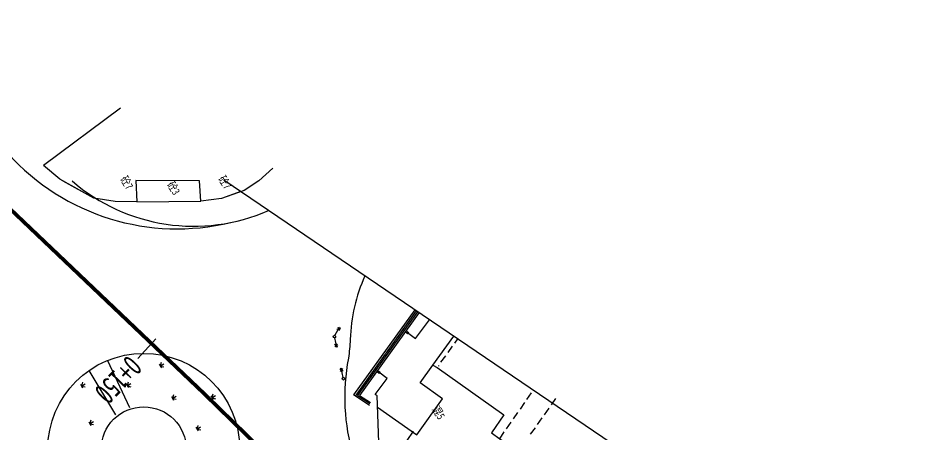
# Model space of a CAD drawing. Header units: millimetres. Extents: x 4615 to 5537, y 271 to 472.
# Drawn here: x 5359.2 to 5527.8, y 394 to 472.1 of the extents above; entities that cross this region are included whole.
import ezdxf
from ezdxf.enums import TextEntityAlignment as Align

# ---------------------------------------------------------------- set-up
doc = ezdxf.new("R2010")
doc.units = ezdxf.units.MM
doc.header["$LTSCALE"] = 1000
doc.linetypes.add('X5', pattern=[3, 2, -1])
doc.linetypes.add('X6', pattern=[2, 1, -1])
doc.layers.get('0').update_dxf_attribs({"color": 6})
for name, color, linetype in [('DLSS', 6, 'Continuous'), ('DMTZ', 6, 'Continuous'), ('GXYZ', 6, 'Continuous'), ('JMD', 6, 'Continuous'), ('ZBTZ', 6, 'Continuous'), ('ZJ', 6, 'Continuous'), ('燃气', 5, 'Continuous'), ('零层', 6, 'Continuous')]:
    doc.layers.add(name, color=color, linetype=linetype)
doc.styles.add('HZ', font='', dxfattribs={"width": 0.8})
doc.styles.add('HZ1', font='', dxfattribs={"width": 0.7})
doc.styles.get('HZ').set_extended_font_data('SimSun')
doc.styles.get('HZ1').set_extended_font_data('SimSun')
doc.linetypes.add('10422', pattern='A,2,[150,AAA.SHX,S=1,R=0,X=0,Y=1],2,[177,AAA.SHX,S=1,R=0,X=0,Y=0.8],1e-09', length=4)
doc.linetypes.add('444', pattern='A,4.5,[145,AAA.SHX,S=1,R=0,X=0,Y=1],4.5,-0.5,[146,AAA.SHX,S=1,R=0,X=0,Y=0],-0.5', length=10)

# ---------------------------------------------------------------- blocks, each defined once
blk = doc.blocks.new('gc013a')
at = {"linetype": 'Continuous'}
blk.add_line((0.5, 0), (4, 0), dxfattribs=at)
at = {"linetype": 'Continuous', "flags": 128}
for points in [[(2.88, 0.5), (3.38, 0), (2.88, -0.5)], [(3.5, 0.5), (4, 0), (3.5, -0.5)]]:
    blk.add_lwpolyline(points, dxfattribs=at)
blk = doc.blocks.new('gc170')
at = {"linetype": 'Continuous'}
blk.add_circle((0, 0), 0.5, dxfattribs=at)
blk = doc.blocks.new('gc002')
at = {"const_width": 1}
blk.add_lwpolyline([(-0.5, 0), (0.5, 0)], dxfattribs=at)
blk = doc.blocks.new('gc124')
for p, q in [((-1, 1), (0, 0)), ((-0.8, 0), (0.8, 0)), ((0, 0), (0, 1.6)), ((0, 0), (1, 1))]:
    blk.add_line(p, q)

msp = doc.modelspace()

# ---------------------------------------------------------------- linework, layer by layer
at = {"linetype": 'Continuous'}
msp.add_line((5527.82, 353.55, -59.98), (5397.82, 441.74, 6.57), dxfattribs=at)
at = {"layer": 'DLSS', "linetype": 'X6', "flags": 128}
for points, elevation in [([(5375.98, 407.99), (5380.14, 399.21)], 6.65), ([(5377.58, 397.8), (5372.54, 406.12)], 6.99)]:
    msp.add_lwpolyline(points, dxfattribs=dict(at, elevation=elevation))
at = {"layer": 'DMTZ', "linetype": '10422'}
msp.add_circle((5382.79, 391.34, 5.84), 7.97, dxfattribs=at)
at = {"layer": 'JMD'}
for p, q in [((5378.44, 455.2, 6.13), (5364.04, 444.5, 6.13)), ((5422.86, 401.36, 7.19), (5434.16, 417.09, 7.19)), ((5441.55, 412.07, -59.98), (5440.98, 411.26, -59.98)), ((5440.53, 410.67, -59.98), (5439.72, 409.48, -59.98)), ((5439.3, 408.84, -59.98), (5438.4, 407.66, -59.98)), ((5437.99, 407.02, -59.98), (5437.97, 406.93, -59.98)), ((5424.73, 399.8, 7.19), (5422.07, 401.53, 7.19)), ((5425.1, 399.59, 7.19), (5422.44, 401.31, 7.19)), ((5425.15, 399.86, 7.19), (5422.86, 401.36, 7.19)), ((5454.56, 400.7, -62.58), (5455.42, 401.93, -62.58)), ((5453.33, 398.87, -62.58), (5454.2, 400.1, -62.58)), ((5459.91, 400.88, -62.58), (5459.1, 399.69, -62.58)), ((5452.02, 397.05, -62.58), (5452.88, 398.28, -62.58)), ((5458.69, 399.05, -62.58), (5457.82, 397.82, -62.58)), ((5450.74, 395.18, -62.58), (5451.6, 396.41, -62.58)), ((5457.37, 397.23, -62.58), (5456.51, 396, -62.58)), ((5449.51, 393.35, -62.58), (5450.29, 394.6, -62.58)), ((5456.09, 395.36, -62.58), (5455.19, 394.19, -62.58))]:
    msp.add_line(p, q, dxfattribs=at)
at = {"layer": 'JMD', "linetype": 'Continuous', "flags": 128}
for points, elevation in [([(5406.98, 443.99), (5406.94, 443.99), (5404.35, 441.65), (5401.57, 439.81), (5397.34, 438.34), (5393.46, 437.8), (5393.22, 441.63), (5381.31, 441.68), (5381.51, 437.72), (5377.46, 437.73), (5373.42, 438.39), (5367.08, 441.91), (5364.04, 444.5)], 6.13), ([(5400.96, 439.6), (5397.34, 438.34), (5393.46, 437.8), (5393.22, 441.63), (5381.31, 441.68), (5381.51, 437.72), (5377.46, 437.73), (5373.42, 438.39), (5367.68, 441.58)], 6.13), ([(5432.18, 413.2), (5433.67, 412.08), (5436.33, 415.61)], 7.19), ([(5439.17, 374.04), (5433.23, 378.88), (5430.76, 381.79), (5428.89, 385.05), (5426.94, 389.18), (5426.49, 401.36), (5426.11, 401.65), (5428.38, 404.64), (5426.84, 405.78)], 8.6)]:
    msp.add_lwpolyline(points, dxfattribs=dict(at, elevation=elevation))
at = {"layer": 'JMD', "linetype": 'X5', "elevation": 6.02, "flags": 128}
msp.add_lwpolyline([(5381.51, 437.72), (5393.46, 437.8)], dxfattribs=at)
at = {"layer": 'JMD'}
for points, elevation in [([(5433.56, 417.49), (5422.07, 401.53)], 7.19), ([(5422.44, 401.31), (5433.85, 417.3)], 7.19), ([(5434.37, 416.94), (5423.2, 401.42), (5425.29, 400.13)], 7.19), ([(5426.57, 399.24), (5433.96, 394.07), (5438.78, 400.83), (5434.58, 403.78), (5436.95, 407.1), (5440.86, 412.54)], 7.19), ([(5436.95, 407.1), (5437.72, 406.66), (5450.26, 397.81), (5447.91, 394.44), (5449.51, 393.35), (5452.95, 390.88), (5457.56, 387.65), (5462.97, 383.88), (5466.14, 381.61)], -62.58), ([(5433.27, 394.73), (5432.1, 393.02), (5453.78, 377.73), (5457.07, 375.39), (5462.97, 383.88)], -62.58)]:
    msp.add_lwpolyline(points, dxfattribs=dict(at, elevation=elevation))
at = {"layer": 'JMD', "linetype": '444'}
msp.add_circle((5382.79, 391.34, 5.75), 17.98, dxfattribs=at)
at = {"layer": '燃气', "lineweight": 15}
msp.add_line((5381.69, 408.38), (5385.07, 412.02), dxfattribs=at)
at = {"layer": '燃气', "lineweight": 15, "const_width": 0.7}
msp.add_lwpolyline([(5491.8, 306.58), (5393.85, 402.02), (5336.39, 456.7), (5324.76, 471.62), (5290.52, 445.67)], dxfattribs=at)
at = {"layer": '零层', "linetype": 'Continuous', "flags": 128}
for points, elevation in [([(5357.38, 446.71, 0.274933), (5399.12, 433.83, -14.114634)], 6.07), ([(5369.37, 441.59, 0.289592), (5406.16, 436.08, 0.289592)], 6.08), ([(5424.23, 423.82, 0.100519), (5421.47, 411.93)], 6.85), ([(5421.47, 411.93, -0.022949), (5421.12, 408.4, 0.240102), (5431.07, 374.3), (5440.26, 367.7), (5440.26, 367.7)], 5.44)]:
    msp.add_lwpolyline(points, format="xyb", dxfattribs=dict(at, elevation=elevation))

# ---------------------------------------------------------------- block references
at = {"layer": 'GXYZ', "linetype": 'Continuous', "yscale": 0.4999999999880593, "zscale": 0.5}
for name, p, xscale, rotation in [('gc013a', (5418.49, 412.45, 6.04), 0.5000000000361338, 61.07414748328416), ('gc013a', (5418.49, 412.45), 0.5000000000361338, 61.07414748328416), ('gc170', (5418.49, 412.45, 6.04), 0.5000000005109053, 301.534091412479), ('gc170', (5418.49, 412.45), 0.5000000005109053, 301.534091412479), ('gc013a', (5418.49, 412.45, 6.04), 0.4999999999397353, 282.1485803247364), ('gc013a', (5420.18, 404.58, 5.4), 0.4999999999397354, 102.1485803247364), ('gc170', (5420.18, 404.58, 5.4), 0.5000000005109053, 301.534091412479)]:
    msp.add_blockref(name, p, dxfattribs=dict(at, xscale=xscale, rotation=rotation))
at = {"layer": 'JMD', "linetype": 'Continuous', "yscale": 0.4999999999880593, "zscale": 0.5}
for p, xscale, rotation in [((5432.18, 413.2, 6.02), 0.4999999997741761, 234.2869309412773), ((5426.84, 405.78, 6.05), 0.500000000260375, 54.28693095967715)]:
    msp.add_blockref('gc002', p, dxfattribs=dict(at, xscale=xscale, rotation=rotation))
at = {"layer": 'ZBTZ', "linetype": 'Continuous', "xscale": 0.5000000005109053, "yscale": 0.4999999999880593, "zscale": 0.5, "rotation": 301.534091412479}
for p in [(5385.88, 406.95), (5371.14, 403.21), (5379.7, 403.24), (5388.17, 400.88), (5395.56, 401), (5372.69, 396.15), (5392.77, 395.15)]:
    msp.add_blockref('gc124', p, dxfattribs=at)

# ---------------------------------------------------------------- texts
at = {"layer": 'ZJ', "linetype": 'Continuous', "style": 'HZ', "width": 0.8}
for s, p in [('砼7', (5379.69, 441.31)), ('砼3', (5388.47, 440.3)), ('砼7', (5398.06, 441.37)), ('混5', (5438.03, 398.23))]:
    msp.add_text(s, height=1.5, rotation=301.5341, dxfattribs=at).set_placement(p, align=Align.MIDDLE)
at = {"layer": '燃气', "style": 'HZ1', "width": 0.7}
msp.add_text('0+150', height=4, rotation=226.0242, dxfattribs=at).set_placement((5379.94, 409.15, 1.29))

doc.saveas('drawing.dxf')
